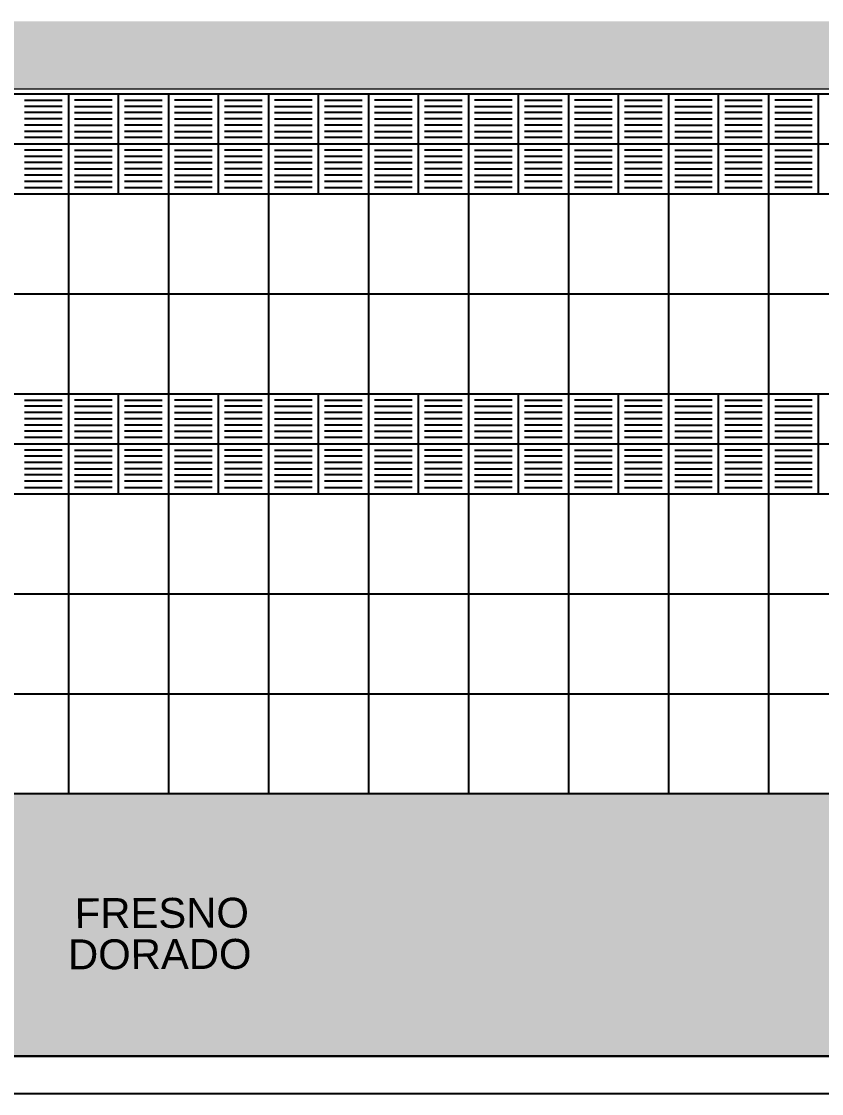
# Model space of a CAD drawing. Header units: inches. Extents: x -309 to 190, y -1585 to -1350.
# Drawn here: x -217.079 to -213.879, y -1423.408 to -1419.118 of the extents above; entities that cross this region are included whole.
import ezdxf

# ---------------------------------------------------------------- set-up
doc = ezdxf.new("R2010")
doc.units = ezdxf.units.IN
doc.header["$MEASUREMENT"] = 0
doc.linetypes.add('CENTER2', pattern=[1.125, 0.75, -0.125, 0.125, -0.125])
doc.linetypes.add('HIDDEN', pattern=[0.375, 0.25, -0.125])
for name, color, linetype in [('10-TEXTO', 9, 'CONTINUOUS'), ('CIEGOS', 9, 'CONTINUOUS'), ('DET', 9, 'CONTINUOUS'), ('lm', 9, 'HIDDEN'), ('NO VIDENTES', 9, 'CONTINUOUS'), ('REVOQUE', 9, 'CONTINUOUS'), ('V2', 9, 'CONTINUOUS')]:
    doc.layers.add(name, color=color, linetype=linetype)
doc.layers.add('MURO 27', color=9, linetype='CONTINUOUS', lineweight=9)
doc.styles.add('ROMANS', font='arial.ttf')

msp = doc.modelspace()

# ---------------------------------------------------------------- hatches: boundary and pattern name
at = {"layer": 'DET'}
h = msp.add_hatch(dxfattribs=at)
h.set_pattern_fill('AR-CONC', color=256, scale=0.04, style=0)
h.set_pattern_definition([(50, (136.40562, -1134.24455), (0.28690407, -0.02510085), [0.03, -0.33]), (355, (136.40562, -1134.24455), (-0.05550053, 0.30087685), [0.024, -0.264]), (100.451444, (136.42953, -1134.24665), (0.23140354, 0.275776), [0.02549608, -0.28045684]), (46.1842, (136.40562, -1134.16455), (0.42689653, -0.0662077), [0.045, -0.495]), (96.63564, (136.4412, -1134.17007), (0.37386478, 0.38964744), [0.03824414, -0.4206855]), (351.18416, (136.4056, -1134.16455), (0.37386478, 0.38964744), [0.036, -0.396]), (21, (136.44562, -1134.18455), (0.23876282, -0.16104756), [0.03, -0.33]), (326, (136.44562, -1134.18455), (0.09732613, 0.29006002), [0.024, -0.264]), (71.451445, (136.46552, -1134.19797), (0.33608895, 0.12901246), [0.02549608, -0.28045684]), (37.5, (136.40562, -1134.24455), (0.004863942, 0.133157542), [0, -0.2608, 0, -0.268, 0, -0.265]), (7.5, (136.40562, -1134.24455), (0.105227815, 0.157764685), [0, -0.1528, 0, -0.2548, 0, -0.101]), (327.5, (136.31642, -1134.24455), (0.213528974, -0.009021949), [0, -0.1, 0, -0.312, 0, -0.414]), (317.5, (136.27642, -1134.24455), (0.23327447, 0.04004199), [0, -0.13, 0, -0.2072, 0, -0.294])])
h.paths.add_polyline_path([(-239.6918, -1422.2082), (-239.6918, -1423.2582), (-212.4918, -1423.2582), (-212.4918, -1422.2082)])
at = {"layer": 'MURO 27'}
h = msp.add_hatch(color=256, dxfattribs=at)
h.paths.add_polyline_path([(-206.8918, -1375.3082), (-211.4118, -1375.3082), (-211.4118, -1375.5782), (-208.6918, -1375.5782), (-208.6918, -1379.1682), (-208.4218, -1379.1682), (-208.4218, -1375.5782), (-206.8918, -1375.5782)])
h.paths.add_polyline_path([(-204.0482, -1375.6497), (-204.3067, -1375.5715), (-204.5294, -1376.3082), (-206.1218, -1376.3082), (-206.1218, -1375.3082), (-206.6218, -1375.3082), (-206.6218, -1375.5782), (-206.3918, -1375.5782), (-206.3918, -1376.3082), (-206.6218, -1376.3082), (-206.6218, -1375.9682), (-206.8918, -1375.9682), (-206.8918, -1378.8982), (-207.5818, -1378.8982), (-207.5818, -1379.1682), (-206.8918, -1379.1682), (-206.8918, -1378.9882), (-206.6218, -1378.9882), (-206.6218, -1376.5782), (-204.329, -1376.5782)])
h.paths.add_polyline_path([(-203.7499, -1375.4578), (-203.8281, -1375.7163), (-192.2851, -1379.2072), (-192.2851, -1379.1382), (-192.2261, -1378.943)])
h.paths.add_polyline_path([(-191.707, -1379.0999), (-191.7851, -1379.3584), (-184.6557, -1381.5145), (-184.5775, -1381.2561)])
h.paths.add_polyline_path([(-184.2118, -1381.8667), (-184.4818, -1381.8667), (-184.4818, -1383.6882), (-184.2118, -1383.6882)])
h.paths.add_polyline_path([(-184.2118, -1383.8882), (-184.4818, -1383.8882), (-184.4818, -1389.5882), (-184.2118, -1389.5882)])
h.paths.add_polyline_path([(-184.2118, -1389.7882), (-184.4818, -1389.7882), (-184.4818, -1395.4882), (-184.2118, -1395.4882)])
h.paths.add_polyline_path([(-184.2118, -1395.6882), (-184.4818, -1395.6882), (-184.4818, -1398.7382), (-184.2118, -1398.7382)])
h.paths.add_polyline_path([(-184.2118, -1399.9782), (-184.4818, -1399.9782), (-184.4818, -1401.2382), (-184.2118, -1401.2382)])
h.paths.add_polyline_path([(-184.2118, -1413.5382), (-184.4818, -1413.5382), (-184.4818, -1419.1182), (-184.2118, -1419.1182)])
h.paths.add_polyline_path([(-184.2118, -1410.6582), (-184.4818, -1410.6582), (-184.4818, -1410.8982), (-184.2118, -1410.8982)])
h.paths.add_polyline_path([(-199.2985, -1419.1182), (-206.0818, -1419.1182), (-206.0818, -1419.3882), (-199.2985, -1419.3882)])
h.paths.add_polyline_path([(-207.1218, -1419.1182), (-234.1018, -1419.1182), (-234.1018, -1419.3882), (-207.1218, -1419.3882)])
h.paths.add_polyline_path([(-192.0152, -1419.1182), (-198.7985, -1419.1182), (-198.7985, -1419.3882), (-192.0152, -1419.3882)])
h.paths.add_polyline_path([(-184.7118, -1419.1182), (-191.5152, -1419.1182), (-191.5152, -1419.3882), (-184.7118, -1419.3882)])
h.paths.add_polyline_path([(-234.3318, -1413.5382), (-234.6018, -1413.5382), (-234.6018, -1419.1182), (-234.3318, -1419.1182)])
h.paths.add_polyline_path([(-234.3318, -1407.6382), (-234.6018, -1407.6382), (-234.6018, -1413.0382), (-234.3318, -1413.0382)])
h.paths.add_polyline_path([(-234.3318, -1401.7382), (-234.6018, -1401.7382), (-234.6018, -1407.1382), (-234.3318, -1407.1382)])
h.paths.add_polyline_path([(-234.3318, -1398.0282), (-234.6018, -1398.0282), (-234.6018, -1401.2382), (-234.3318, -1401.2382)])
h.paths.add_polyline_path([(-234.3318, -1384.0382), (-234.6018, -1384.0382), (-234.6018, -1389.4382), (-234.3318, -1389.4382)])
h.paths.add_polyline_path([(-234.3318, -1389.9382), (-234.6018, -1389.9382), (-234.6018, -1395.3382), (-234.3318, -1395.3382)])
h.paths.add_polyline_path([(-234.3318, -1379.3782), (-234.6018, -1379.3782), (-234.6018, -1382.0482), (-234.3318, -1382.0482)])
h.paths.add_polyline_path([(-234.3318, -1382.5882), (-234.6018, -1382.5882), (-234.6018, -1383.5382), (-234.3318, -1383.5382)])
h.paths.add_polyline_path([(-206.6218, -1389.9382), (-206.8918, -1389.9382), (-206.8918, -1395.3382), (-206.6218, -1395.3382)])
h.paths.add_polyline_path([(-206.6218, -1384.0382), (-206.8918, -1384.0382), (-206.8918, -1389.4382), (-206.6218, -1389.4382)])
h.paths.add_polyline_path([(-206.6218, -1379.4882), (-206.8918, -1379.4882), (-206.8918, -1383.5382), (-206.6218, -1383.5382)])
h.paths.add_polyline_path([(-206.6218, -1398.0282), (-206.8918, -1398.0282), (-206.8918, -1401.2382), (-206.6218, -1401.2382)])
h.paths.add_polyline_path([(-206.6218, -1401.7382), (-206.8918, -1401.7382), (-206.8918, -1407.1382), (-206.6218, -1407.1382)])
h.paths.add_polyline_path([(-206.6218, -1407.6382), (-206.8918, -1407.6382), (-206.8918, -1407.7482), (-206.6218, -1407.7482)])

# ---------------------------------------------------------------- linework, layer by layer
at = {"layer": 'CIEGOS'}
for points in [[(-264.4918, -1419.4082), (-172.9718, -1419.4082)], [(-264.6577, -1419.8082), (-172.8062, -1419.8082)], [(-264.9895, -1420.6082), (-172.4742, -1420.6082)], [(-264.9895, -1420.6082), (-172.4742, -1420.6082)], [(-265.1553, -1421.0082), (-172.3084, -1421.0082)], [(-265.1553, -1421.0082), (-172.3084, -1421.0082)]]:
    msp.add_lwpolyline(points, dxfattribs=at)
at = {"layer": 'DET'}
for points in [[(-216.8918, -1419.4082), (-216.8918, -1422.2082)], [(-216.6918, -1419.8082), (-216.6918, -1419.4082)], [(-216.4918, -1419.4082), (-216.4918, -1422.2082)], [(-216.2918, -1419.8082), (-216.2918, -1419.4082)], [(-216.0918, -1419.4082), (-216.0918, -1422.2082)], [(-215.8918, -1419.8082), (-215.8918, -1419.4082)], [(-215.6918, -1419.4082), (-215.6918, -1422.2082)], [(-215.4918, -1419.8082), (-215.4918, -1419.4082)], [(-215.2918, -1419.4082), (-215.2918, -1422.2082)], [(-215.0918, -1419.8082), (-215.0918, -1419.4082)], [(-214.8918, -1419.4082), (-214.8918, -1422.2082)], [(-214.6918, -1419.8082), (-214.6918, -1419.4082)], [(-214.4918, -1419.4082), (-214.4918, -1422.2082)], [(-214.2918, -1419.8082), (-214.2918, -1419.4082)], [(-214.0918, -1419.4082), (-214.0918, -1422.2082)], [(-213.8918, -1419.8082), (-213.8918, -1419.4082)], [(-264.5748, -1419.6082), (-172.889, -1419.6082)], [(-264.8236, -1420.2082), (-172.6405, -1420.2082)], [(-264.8236, -1420.2082), (-172.6405, -1420.2082)], [(-216.6918, -1421.0082), (-216.6918, -1420.6082)], [(-216.2918, -1421.0082), (-216.2918, -1420.6082)], [(-215.8918, -1421.0082), (-215.8918, -1420.6082)], [(-215.4918, -1421.0082), (-215.4918, -1420.6082)], [(-215.0918, -1421.0082), (-215.0918, -1420.6082)], [(-214.6918, -1421.0082), (-214.6918, -1420.6082)], [(-214.2918, -1421.0082), (-214.2918, -1420.6082)], [(-213.8918, -1421.0082), (-213.8918, -1420.6082)], [(-265.0724, -1420.8082), (-172.3914, -1420.8082)], [(-265.0724, -1420.8082), (-172.3914, -1420.8082)], [(-265.3212, -1421.4082), (-172.1425, -1421.4082)], [(-265.3212, -1421.4082), (-172.1425, -1421.4082)], [(-265.4871, -1421.8082), (-171.9766, -1421.8082)], [(-265.4871, -1421.8082), (-171.9766, -1421.8082)], [(-265.653, -1422.2082), (-171.8107, -1422.2082)]]:
    msp.add_lwpolyline(points, dxfattribs=at)
at = {"layer": 'lm', "linetype": 'CENTER2'}
msp.add_line((-265.8046, -1419.4082), (-171.4579, -1419.4082), dxfattribs=at)
msp.add_line((-265.8046, -1419.4082), (-171.4579, -1419.4082), dxfattribs=at)
at = {"layer": 'MURO 27'}
msp.add_lwpolyline([(-234.6018, -1398.0282), (-234.6018, -1419.3882), (-206.6218, -1419.3882), (-206.6218, -1415.2582)], dxfattribs=at)
at = {"layer": 'NO VIDENTES'}
for p, q in [((-217.0668, -1419.4332), (-216.9168, -1419.4332)), ((-216.9168, -1419.4582), (-217.0668, -1419.4582)), ((-216.7168, -1419.4332), (-216.8668, -1419.4332)), ((-216.8668, -1419.4582), (-216.7168, -1419.4582)), ((-216.6668, -1419.4332), (-216.5168, -1419.4332)), ((-216.5168, -1419.4582), (-216.6668, -1419.4582)), ((-216.3168, -1419.4332), (-216.4668, -1419.4332)), ((-216.4668, -1419.4582), (-216.3168, -1419.4582)), ((-216.2668, -1419.4332), (-216.1168, -1419.4332)), ((-216.1168, -1419.4582), (-216.2668, -1419.4582)), ((-215.9168, -1419.4332), (-216.0668, -1419.4332)), ((-216.0668, -1419.4582), (-215.9168, -1419.4582)), ((-215.8668, -1419.4332), (-215.7168, -1419.4332)), ((-215.7168, -1419.4582), (-215.8668, -1419.4582)), ((-215.5168, -1419.4332), (-215.6668, -1419.4332)), ((-215.6668, -1419.4582), (-215.5168, -1419.4582)), ((-215.4668, -1419.4332), (-215.3168, -1419.4332)), ((-215.3168, -1419.4582), (-215.4668, -1419.4582)), ((-215.1168, -1419.4332), (-215.2668, -1419.4332)), ((-215.2668, -1419.4582), (-215.1168, -1419.4582)), ((-215.0668, -1419.4332), (-214.9168, -1419.4332)), ((-214.9168, -1419.4582), (-215.0668, -1419.4582)), ((-214.7168, -1419.4332), (-214.8668, -1419.4332)), ((-214.8668, -1419.4582), (-214.7168, -1419.4582)), ((-214.6668, -1419.4332), (-214.5168, -1419.4332)), ((-214.5168, -1419.4582), (-214.6668, -1419.4582)), ((-214.3168, -1419.4332), (-214.4668, -1419.4332)), ((-214.4668, -1419.4582), (-214.3168, -1419.4582)), ((-214.2668, -1419.4332), (-214.1168, -1419.4332)), ((-214.1168, -1419.4582), (-214.2668, -1419.4582)), ((-213.9168, -1419.4332), (-214.0668, -1419.4332)), ((-214.0668, -1419.4582), (-213.9168, -1419.4582)), ((-216.9168, -1419.4832), (-217.0668, -1419.4832)), ((-216.9168, -1419.5082), (-217.0668, -1419.5082)), ((-216.8668, -1419.4832), (-216.7168, -1419.4832)), ((-216.8668, -1419.5082), (-216.7168, -1419.5082)), ((-216.5168, -1419.4832), (-216.6668, -1419.4832)), ((-216.5168, -1419.5082), (-216.6668, -1419.5082)), ((-216.4668, -1419.4832), (-216.3168, -1419.4832)), ((-216.4668, -1419.5082), (-216.3168, -1419.5082)), ((-216.1168, -1419.4832), (-216.2668, -1419.4832)), ((-216.1168, -1419.5082), (-216.2668, -1419.5082)), ((-216.0668, -1419.4832), (-215.9168, -1419.4832)), ((-216.0668, -1419.5082), (-215.9168, -1419.5082)), ((-215.7168, -1419.4832), (-215.8668, -1419.4832)), ((-215.7168, -1419.5082), (-215.8668, -1419.5082)), ((-215.6668, -1419.4832), (-215.5168, -1419.4832)), ((-215.6668, -1419.5082), (-215.5168, -1419.5082)), ((-215.3168, -1419.4832), (-215.4668, -1419.4832)), ((-215.3168, -1419.5082), (-215.4668, -1419.5082)), ((-215.2668, -1419.4832), (-215.1168, -1419.4832)), ((-215.2668, -1419.5082), (-215.1168, -1419.5082)), ((-214.9168, -1419.4832), (-215.0668, -1419.4832)), ((-214.9168, -1419.5082), (-215.0668, -1419.5082)), ((-214.8668, -1419.4832), (-214.7168, -1419.4832)), ((-214.8668, -1419.5082), (-214.7168, -1419.5082)), ((-214.5168, -1419.4832), (-214.6668, -1419.4832)), ((-214.5168, -1419.5082), (-214.6668, -1419.5082)), ((-214.4668, -1419.4832), (-214.3168, -1419.4832)), ((-214.4668, -1419.5082), (-214.3168, -1419.5082)), ((-214.1168, -1419.4832), (-214.2668, -1419.4832)), ((-214.1168, -1419.5082), (-214.2668, -1419.5082)), ((-214.0668, -1419.4832), (-213.9168, -1419.4832)), ((-214.0668, -1419.5082), (-213.9168, -1419.5082)), ((-216.9168, -1419.5332), (-217.0668, -1419.5332)), ((-216.9168, -1419.5582), (-217.0668, -1419.5582)), ((-216.8668, -1419.5332), (-216.7168, -1419.5332)), ((-216.8668, -1419.5582), (-216.7168, -1419.5582)), ((-216.5168, -1419.5332), (-216.6668, -1419.5332)), ((-216.5168, -1419.5582), (-216.6668, -1419.5582)), ((-216.4668, -1419.5332), (-216.3168, -1419.5332)), ((-216.4668, -1419.5582), (-216.3168, -1419.5582)), ((-216.1168, -1419.5332), (-216.2668, -1419.5332)), ((-216.1168, -1419.5582), (-216.2668, -1419.5582)), ((-216.0668, -1419.5332), (-215.9168, -1419.5332)), ((-216.0668, -1419.5582), (-215.9168, -1419.5582)), ((-215.7168, -1419.5332), (-215.8668, -1419.5332)), ((-215.7168, -1419.5582), (-215.8668, -1419.5582)), ((-215.6668, -1419.5332), (-215.5168, -1419.5332)), ((-215.6668, -1419.5582), (-215.5168, -1419.5582)), ((-215.3168, -1419.5332), (-215.4668, -1419.5332)), ((-215.3168, -1419.5582), (-215.4668, -1419.5582)), ((-215.2668, -1419.5332), (-215.1168, -1419.5332)), ((-215.2668, -1419.5582), (-215.1168, -1419.5582)), ((-214.9168, -1419.5332), (-215.0668, -1419.5332)), ((-214.9168, -1419.5582), (-215.0668, -1419.5582)), ((-214.8668, -1419.5332), (-214.7168, -1419.5332)), ((-214.8668, -1419.5582), (-214.7168, -1419.5582)), ((-214.5168, -1419.5332), (-214.6668, -1419.5332)), ((-214.5168, -1419.5582), (-214.6668, -1419.5582)), ((-214.4668, -1419.5332), (-214.3168, -1419.5332)), ((-214.4668, -1419.5582), (-214.3168, -1419.5582)), ((-214.1168, -1419.5332), (-214.2668, -1419.5332)), ((-214.1168, -1419.5582), (-214.2668, -1419.5582)), ((-214.0668, -1419.5332), (-213.9168, -1419.5332)), ((-214.0668, -1419.5582), (-213.9168, -1419.5582)), ((-216.9168, -1419.5832), (-217.0668, -1419.5832)), ((-216.8668, -1419.5832), (-216.7168, -1419.5832)), ((-216.5168, -1419.5832), (-216.6668, -1419.5832)), ((-216.4668, -1419.5832), (-216.3168, -1419.5832)), ((-216.1168, -1419.5832), (-216.2668, -1419.5832)), ((-216.0668, -1419.5832), (-215.9168, -1419.5832)), ((-215.7168, -1419.5832), (-215.8668, -1419.5832)), ((-215.6668, -1419.5832), (-215.5168, -1419.5832)), ((-215.3168, -1419.5832), (-215.4668, -1419.5832)), ((-215.2668, -1419.5832), (-215.1168, -1419.5832)), ((-214.9168, -1419.5832), (-215.0668, -1419.5832)), ((-214.8668, -1419.5832), (-214.7168, -1419.5832)), ((-214.5168, -1419.5832), (-214.6668, -1419.5832)), ((-214.4668, -1419.5832), (-214.3168, -1419.5832)), ((-214.1168, -1419.5832), (-214.2668, -1419.5832)), ((-214.0668, -1419.5832), (-213.9168, -1419.5832)), ((-216.9168, -1419.6332), (-217.0668, -1419.6332)), ((-216.8668, -1419.6332), (-216.7168, -1419.6332)), ((-216.5168, -1419.6332), (-216.6668, -1419.6332)), ((-216.4668, -1419.6332), (-216.3168, -1419.6332)), ((-216.1168, -1419.6332), (-216.2668, -1419.6332)), ((-216.0668, -1419.6332), (-215.9168, -1419.6332)), ((-215.7168, -1419.6332), (-215.8668, -1419.6332)), ((-215.6668, -1419.6332), (-215.5168, -1419.6332)), ((-215.3168, -1419.6332), (-215.4668, -1419.6332)), ((-215.2668, -1419.6332), (-215.1168, -1419.6332)), ((-214.9168, -1419.6332), (-215.0668, -1419.6332)), ((-214.8668, -1419.6332), (-214.7168, -1419.6332)), ((-214.5168, -1419.6332), (-214.6668, -1419.6332)), ((-214.4668, -1419.6332), (-214.3168, -1419.6332)), ((-214.1168, -1419.6332), (-214.2668, -1419.6332)), ((-214.0668, -1419.6332), (-213.9168, -1419.6332)), ((-216.9168, -1419.6582), (-217.0668, -1419.6582)), ((-216.9168, -1419.6832), (-217.0668, -1419.6832)), ((-216.8668, -1419.6582), (-216.7168, -1419.6582)), ((-216.8668, -1419.6832), (-216.7168, -1419.6832)), ((-216.5168, -1419.6582), (-216.6668, -1419.6582)), ((-216.5168, -1419.6832), (-216.6668, -1419.6832)), ((-216.4668, -1419.6582), (-216.3168, -1419.6582)), ((-216.4668, -1419.6832), (-216.3168, -1419.6832)), ((-216.1168, -1419.6582), (-216.2668, -1419.6582)), ((-216.1168, -1419.6832), (-216.2668, -1419.6832)), ((-216.0668, -1419.6582), (-215.9168, -1419.6582)), ((-216.0668, -1419.6832), (-215.9168, -1419.6832)), ((-215.7168, -1419.6582), (-215.8668, -1419.6582)), ((-215.7168, -1419.6832), (-215.8668, -1419.6832)), ((-215.6668, -1419.6582), (-215.5168, -1419.6582)), ((-215.6668, -1419.6832), (-215.5168, -1419.6832)), ((-215.3168, -1419.6582), (-215.4668, -1419.6582)), ((-215.3168, -1419.6832), (-215.4668, -1419.6832)), ((-215.2668, -1419.6582), (-215.1168, -1419.6582)), ((-215.2668, -1419.6832), (-215.1168, -1419.6832)), ((-214.9168, -1419.6582), (-215.0668, -1419.6582)), ((-214.9168, -1419.6832), (-215.0668, -1419.6832)), ((-214.8668, -1419.6582), (-214.7168, -1419.6582)), ((-214.8668, -1419.6832), (-214.7168, -1419.6832)), ((-214.5168, -1419.6582), (-214.6668, -1419.6582)), ((-214.5168, -1419.6832), (-214.6668, -1419.6832)), ((-214.4668, -1419.6582), (-214.3168, -1419.6582)), ((-214.4668, -1419.6832), (-214.3168, -1419.6832)), ((-214.1168, -1419.6582), (-214.2668, -1419.6582)), ((-214.1168, -1419.6832), (-214.2668, -1419.6832)), ((-214.0668, -1419.6582), (-213.9168, -1419.6582)), ((-214.0668, -1419.6832), (-213.9168, -1419.6832)), ((-216.9168, -1419.7082), (-217.0668, -1419.7082)), ((-216.8668, -1419.7082), (-216.7168, -1419.7082)), ((-216.5168, -1419.7082), (-216.6668, -1419.7082)), ((-216.4668, -1419.7082), (-216.3168, -1419.7082)), ((-216.1168, -1419.7082), (-216.2668, -1419.7082)), ((-216.0668, -1419.7082), (-215.9168, -1419.7082)), ((-215.7168, -1419.7082), (-215.8668, -1419.7082)), ((-215.6668, -1419.7082), (-215.5168, -1419.7082)), ((-215.3168, -1419.7082), (-215.4668, -1419.7082)), ((-215.2668, -1419.7082), (-215.1168, -1419.7082)), ((-214.9168, -1419.7082), (-215.0668, -1419.7082)), ((-214.8668, -1419.7082), (-214.7168, -1419.7082)), ((-214.5168, -1419.7082), (-214.6668, -1419.7082)), ((-214.4668, -1419.7082), (-214.3168, -1419.7082)), ((-214.1168, -1419.7082), (-214.2668, -1419.7082)), ((-214.0668, -1419.7082), (-213.9168, -1419.7082)), ((-216.9168, -1419.7332), (-217.0668, -1419.7332)), ((-216.9168, -1419.7582), (-217.0668, -1419.7582)), ((-216.8668, -1419.7332), (-216.7168, -1419.7332)), ((-216.8668, -1419.7582), (-216.7168, -1419.7582)), ((-216.5168, -1419.7332), (-216.6668, -1419.7332)), ((-216.5168, -1419.7582), (-216.6668, -1419.7582)), ((-216.4668, -1419.7332), (-216.3168, -1419.7332)), ((-216.4668, -1419.7582), (-216.3168, -1419.7582)), ((-216.1168, -1419.7332), (-216.2668, -1419.7332)), ((-216.1168, -1419.7582), (-216.2668, -1419.7582)), ((-216.0668, -1419.7332), (-215.9168, -1419.7332)), ((-216.0668, -1419.7582), (-215.9168, -1419.7582)), ((-215.7168, -1419.7332), (-215.8668, -1419.7332)), ((-215.7168, -1419.7582), (-215.8668, -1419.7582)), ((-215.6668, -1419.7332), (-215.5168, -1419.7332)), ((-215.6668, -1419.7582), (-215.5168, -1419.7582)), ((-215.3168, -1419.7332), (-215.4668, -1419.7332)), ((-215.3168, -1419.7582), (-215.4668, -1419.7582)), ((-215.2668, -1419.7332), (-215.1168, -1419.7332)), ((-215.2668, -1419.7582), (-215.1168, -1419.7582)), ((-214.9168, -1419.7332), (-215.0668, -1419.7332)), ((-214.9168, -1419.7582), (-215.0668, -1419.7582)), ((-214.8668, -1419.7332), (-214.7168, -1419.7332)), ((-214.8668, -1419.7582), (-214.7168, -1419.7582)), ((-214.5168, -1419.7332), (-214.6668, -1419.7332)), ((-214.5168, -1419.7582), (-214.6668, -1419.7582)), ((-214.4668, -1419.7332), (-214.3168, -1419.7332)), ((-214.4668, -1419.7582), (-214.3168, -1419.7582)), ((-214.1168, -1419.7332), (-214.2668, -1419.7332)), ((-214.1168, -1419.7582), (-214.2668, -1419.7582)), ((-214.0668, -1419.7332), (-213.9168, -1419.7332)), ((-214.0668, -1419.7582), (-213.9168, -1419.7582)), ((-217.0668, -1419.7832), (-216.9168, -1419.7832)), ((-216.7168, -1419.7832), (-216.8668, -1419.7832)), ((-216.6668, -1419.7832), (-216.5168, -1419.7832)), ((-216.3168, -1419.7832), (-216.4668, -1419.7832)), ((-216.2668, -1419.7832), (-216.1168, -1419.7832)), ((-215.9168, -1419.7832), (-216.0668, -1419.7832)), ((-215.8668, -1419.7832), (-215.7168, -1419.7832)), ((-215.5168, -1419.7832), (-215.6668, -1419.7832)), ((-215.4668, -1419.7832), (-215.3168, -1419.7832)), ((-215.1168, -1419.7832), (-215.2668, -1419.7832)), ((-215.0668, -1419.7832), (-214.9168, -1419.7832)), ((-214.7168, -1419.7832), (-214.8668, -1419.7832)), ((-214.6668, -1419.7832), (-214.5168, -1419.7832)), ((-214.3168, -1419.7832), (-214.4668, -1419.7832)), ((-214.2668, -1419.7832), (-214.1168, -1419.7832)), ((-213.9168, -1419.7832), (-214.0668, -1419.7832)), ((-217.0668, -1420.6332), (-216.9168, -1420.6332)), ((-216.9168, -1420.6582), (-217.0668, -1420.6582)), ((-216.7168, -1420.6332), (-216.8668, -1420.6332)), ((-216.8668, -1420.6582), (-216.7168, -1420.6582)), ((-216.6668, -1420.6332), (-216.5168, -1420.6332)), ((-216.5168, -1420.6582), (-216.6668, -1420.6582)), ((-216.3168, -1420.6332), (-216.4668, -1420.6332)), ((-216.4668, -1420.6582), (-216.3168, -1420.6582)), ((-216.2668, -1420.6332), (-216.1168, -1420.6332)), ((-216.1168, -1420.6582), (-216.2668, -1420.6582)), ((-215.9168, -1420.6332), (-216.0668, -1420.6332)), ((-216.0668, -1420.6582), (-215.9168, -1420.6582)), ((-215.8668, -1420.6332), (-215.7168, -1420.6332)), ((-215.7168, -1420.6582), (-215.8668, -1420.6582)), ((-215.5168, -1420.6332), (-215.6668, -1420.6332)), ((-215.6668, -1420.6582), (-215.5168, -1420.6582)), ((-215.4668, -1420.6332), (-215.3168, -1420.6332)), ((-215.3168, -1420.6582), (-215.4668, -1420.6582)), ((-215.1168, -1420.6332), (-215.2668, -1420.6332)), ((-215.2668, -1420.6582), (-215.1168, -1420.6582)), ((-215.0668, -1420.6332), (-214.9168, -1420.6332)), ((-214.9168, -1420.6582), (-215.0668, -1420.6582)), ((-214.7168, -1420.6332), (-214.8668, -1420.6332)), ((-214.8668, -1420.6582), (-214.7168, -1420.6582)), ((-214.6668, -1420.6332), (-214.5168, -1420.6332)), ((-214.5168, -1420.6582), (-214.6668, -1420.6582)), ((-214.3168, -1420.6332), (-214.4668, -1420.6332)), ((-214.4668, -1420.6582), (-214.3168, -1420.6582)), ((-214.2668, -1420.6332), (-214.1168, -1420.6332)), ((-214.1168, -1420.6582), (-214.2668, -1420.6582)), ((-213.9168, -1420.6332), (-214.0668, -1420.6332)), ((-214.0668, -1420.6582), (-213.9168, -1420.6582)), ((-216.9168, -1420.6832), (-217.0668, -1420.6832)), ((-216.9168, -1420.7082), (-217.0668, -1420.7082)), ((-216.8668, -1420.6832), (-216.7168, -1420.6832)), ((-216.8668, -1420.7082), (-216.7168, -1420.7082)), ((-216.5168, -1420.6832), (-216.6668, -1420.6832)), ((-216.5168, -1420.7082), (-216.6668, -1420.7082)), ((-216.4668, -1420.6832), (-216.3168, -1420.6832)), ((-216.4668, -1420.7082), (-216.3168, -1420.7082)), ((-216.1168, -1420.6832), (-216.2668, -1420.6832)), ((-216.1168, -1420.7082), (-216.2668, -1420.7082)), ((-216.0668, -1420.6832), (-215.9168, -1420.6832)), ((-216.0668, -1420.7082), (-215.9168, -1420.7082)), ((-215.7168, -1420.6832), (-215.8668, -1420.6832)), ((-215.7168, -1420.7082), (-215.8668, -1420.7082)), ((-215.6668, -1420.6832), (-215.5168, -1420.6832)), ((-215.6668, -1420.7082), (-215.5168, -1420.7082)), ((-215.3168, -1420.6832), (-215.4668, -1420.6832)), ((-215.3168, -1420.7082), (-215.4668, -1420.7082)), ((-215.2668, -1420.6832), (-215.1168, -1420.6832)), ((-215.2668, -1420.7082), (-215.1168, -1420.7082)), ((-214.9168, -1420.6832), (-215.0668, -1420.6832)), ((-214.9168, -1420.7082), (-215.0668, -1420.7082)), ((-214.8668, -1420.6832), (-214.7168, -1420.6832)), ((-214.8668, -1420.7082), (-214.7168, -1420.7082)), ((-214.5168, -1420.6832), (-214.6668, -1420.6832)), ((-214.5168, -1420.7082), (-214.6668, -1420.7082)), ((-214.4668, -1420.6832), (-214.3168, -1420.6832)), ((-214.4668, -1420.7082), (-214.3168, -1420.7082)), ((-214.1168, -1420.6832), (-214.2668, -1420.6832)), ((-214.1168, -1420.7082), (-214.2668, -1420.7082)), ((-214.0668, -1420.6832), (-213.9168, -1420.6832)), ((-214.0668, -1420.7082), (-213.9168, -1420.7082)), ((-216.9168, -1420.7332), (-217.0668, -1420.7332)), ((-216.9168, -1420.7582), (-217.0668, -1420.7582)), ((-216.8668, -1420.7332), (-216.7168, -1420.7332)), ((-216.8668, -1420.7582), (-216.7168, -1420.7582)), ((-216.5168, -1420.7332), (-216.6668, -1420.7332)), ((-216.5168, -1420.7582), (-216.6668, -1420.7582)), ((-216.4668, -1420.7332), (-216.3168, -1420.7332)), ((-216.4668, -1420.7582), (-216.3168, -1420.7582)), ((-216.1168, -1420.7332), (-216.2668, -1420.7332)), ((-216.1168, -1420.7582), (-216.2668, -1420.7582)), ((-216.0668, -1420.7332), (-215.9168, -1420.7332)), ((-216.0668, -1420.7582), (-215.9168, -1420.7582)), ((-215.7168, -1420.7332), (-215.8668, -1420.7332)), ((-215.7168, -1420.7582), (-215.8668, -1420.7582)), ((-215.6668, -1420.7332), (-215.5168, -1420.7332)), ((-215.6668, -1420.7582), (-215.5168, -1420.7582)), ((-215.3168, -1420.7332), (-215.4668, -1420.7332)), ((-215.3168, -1420.7582), (-215.4668, -1420.7582)), ((-215.2668, -1420.7332), (-215.1168, -1420.7332)), ((-215.2668, -1420.7582), (-215.1168, -1420.7582)), ((-214.9168, -1420.7332), (-215.0668, -1420.7332)), ((-214.9168, -1420.7582), (-215.0668, -1420.7582)), ((-214.8668, -1420.7332), (-214.7168, -1420.7332)), ((-214.8668, -1420.7582), (-214.7168, -1420.7582)), ((-214.5168, -1420.7332), (-214.6668, -1420.7332)), ((-214.5168, -1420.7582), (-214.6668, -1420.7582)), ((-214.4668, -1420.7332), (-214.3168, -1420.7332)), ((-214.4668, -1420.7582), (-214.3168, -1420.7582)), ((-214.1168, -1420.7332), (-214.2668, -1420.7332)), ((-214.1168, -1420.7582), (-214.2668, -1420.7582)), ((-214.0668, -1420.7332), (-213.9168, -1420.7332)), ((-214.0668, -1420.7582), (-213.9168, -1420.7582)), ((-216.9168, -1420.7832), (-217.0668, -1420.7832)), ((-216.8668, -1420.7832), (-216.7168, -1420.7832)), ((-216.5168, -1420.7832), (-216.6668, -1420.7832)), ((-216.4668, -1420.7832), (-216.3168, -1420.7832)), ((-216.1168, -1420.7832), (-216.2668, -1420.7832)), ((-216.0668, -1420.7832), (-215.9168, -1420.7832)), ((-215.7168, -1420.7832), (-215.8668, -1420.7832)), ((-215.6668, -1420.7832), (-215.5168, -1420.7832)), ((-215.3168, -1420.7832), (-215.4668, -1420.7832)), ((-215.2668, -1420.7832), (-215.1168, -1420.7832)), ((-214.9168, -1420.7832), (-215.0668, -1420.7832)), ((-214.8668, -1420.7832), (-214.7168, -1420.7832)), ((-214.5168, -1420.7832), (-214.6668, -1420.7832)), ((-214.4668, -1420.7832), (-214.3168, -1420.7832)), ((-214.1168, -1420.7832), (-214.2668, -1420.7832)), ((-214.0668, -1420.7832), (-213.9168, -1420.7832)), ((-216.9168, -1420.8332), (-217.0668, -1420.8332)), ((-216.8668, -1420.8332), (-216.7168, -1420.8332)), ((-216.5168, -1420.8332), (-216.6668, -1420.8332)), ((-216.4668, -1420.8332), (-216.3168, -1420.8332)), ((-216.1168, -1420.8332), (-216.2668, -1420.8332)), ((-216.0668, -1420.8332), (-215.9168, -1420.8332)), ((-215.7168, -1420.8332), (-215.8668, -1420.8332)), ((-215.6668, -1420.8332), (-215.5168, -1420.8332)), ((-215.3168, -1420.8332), (-215.4668, -1420.8332)), ((-215.2668, -1420.8332), (-215.1168, -1420.8332)), ((-214.9168, -1420.8332), (-215.0668, -1420.8332)), ((-214.8668, -1420.8332), (-214.7168, -1420.8332)), ((-214.5168, -1420.8332), (-214.6668, -1420.8332)), ((-214.4668, -1420.8332), (-214.3168, -1420.8332)), ((-214.1168, -1420.8332), (-214.2668, -1420.8332)), ((-214.0668, -1420.8332), (-213.9168, -1420.8332)), ((-216.9168, -1420.8582), (-217.0668, -1420.8582)), ((-216.9168, -1420.8832), (-217.0668, -1420.8832)), ((-216.8668, -1420.8582), (-216.7168, -1420.8582)), ((-216.8668, -1420.8832), (-216.7168, -1420.8832)), ((-216.5168, -1420.8582), (-216.6668, -1420.8582)), ((-216.5168, -1420.8832), (-216.6668, -1420.8832)), ((-216.4668, -1420.8582), (-216.3168, -1420.8582)), ((-216.4668, -1420.8832), (-216.3168, -1420.8832)), ((-216.1168, -1420.8582), (-216.2668, -1420.8582)), ((-216.1168, -1420.8832), (-216.2668, -1420.8832)), ((-216.0668, -1420.8582), (-215.9168, -1420.8582)), ((-216.0668, -1420.8832), (-215.9168, -1420.8832)), ((-215.7168, -1420.8582), (-215.8668, -1420.8582)), ((-215.7168, -1420.8832), (-215.8668, -1420.8832)), ((-215.6668, -1420.8582), (-215.5168, -1420.8582)), ((-215.6668, -1420.8832), (-215.5168, -1420.8832)), ((-215.3168, -1420.8582), (-215.4668, -1420.8582)), ((-215.3168, -1420.8832), (-215.4668, -1420.8832)), ((-215.2668, -1420.8582), (-215.1168, -1420.8582)), ((-215.2668, -1420.8832), (-215.1168, -1420.8832)), ((-214.9168, -1420.8582), (-215.0668, -1420.8582)), ((-214.9168, -1420.8832), (-215.0668, -1420.8832)), ((-214.8668, -1420.8582), (-214.7168, -1420.8582)), ((-214.8668, -1420.8832), (-214.7168, -1420.8832)), ((-214.5168, -1420.8582), (-214.6668, -1420.8582)), ((-214.5168, -1420.8832), (-214.6668, -1420.8832)), ((-214.4668, -1420.8582), (-214.3168, -1420.8582)), ((-214.4668, -1420.8832), (-214.3168, -1420.8832)), ((-214.1168, -1420.8582), (-214.2668, -1420.8582)), ((-214.1168, -1420.8832), (-214.2668, -1420.8832)), ((-214.0668, -1420.8582), (-213.9168, -1420.8582)), ((-214.0668, -1420.8832), (-213.9168, -1420.8832)), ((-216.9168, -1420.9082), (-217.0668, -1420.9082)), ((-216.8668, -1420.9082), (-216.7168, -1420.9082)), ((-216.5168, -1420.9082), (-216.6668, -1420.9082)), ((-216.4668, -1420.9082), (-216.3168, -1420.9082)), ((-216.1168, -1420.9082), (-216.2668, -1420.9082)), ((-216.0668, -1420.9082), (-215.9168, -1420.9082)), ((-215.7168, -1420.9082), (-215.8668, -1420.9082)), ((-215.6668, -1420.9082), (-215.5168, -1420.9082)), ((-215.3168, -1420.9082), (-215.4668, -1420.9082)), ((-215.2668, -1420.9082), (-215.1168, -1420.9082)), ((-214.9168, -1420.9082), (-215.0668, -1420.9082)), ((-214.8668, -1420.9082), (-214.7168, -1420.9082)), ((-214.5168, -1420.9082), (-214.6668, -1420.9082)), ((-214.4668, -1420.9082), (-214.3168, -1420.9082)), ((-214.1168, -1420.9082), (-214.2668, -1420.9082)), ((-214.0668, -1420.9082), (-213.9168, -1420.9082)), ((-216.9168, -1420.9332), (-217.0668, -1420.9332)), ((-216.9168, -1420.9582), (-217.0668, -1420.9582)), ((-216.8668, -1420.9332), (-216.7168, -1420.9332)), ((-216.8668, -1420.9582), (-216.7168, -1420.9582)), ((-216.5168, -1420.9332), (-216.6668, -1420.9332)), ((-216.5168, -1420.9582), (-216.6668, -1420.9582)), ((-216.4668, -1420.9332), (-216.3168, -1420.9332)), ((-216.4668, -1420.9582), (-216.3168, -1420.9582)), ((-216.1168, -1420.9332), (-216.2668, -1420.9332)), ((-216.1168, -1420.9582), (-216.2668, -1420.9582)), ((-216.0668, -1420.9332), (-215.9168, -1420.9332)), ((-216.0668, -1420.9582), (-215.9168, -1420.9582)), ((-215.7168, -1420.9332), (-215.8668, -1420.9332)), ((-215.7168, -1420.9582), (-215.8668, -1420.9582)), ((-215.6668, -1420.9332), (-215.5168, -1420.9332)), ((-215.6668, -1420.9582), (-215.5168, -1420.9582)), ((-215.3168, -1420.9332), (-215.4668, -1420.9332)), ((-215.3168, -1420.9582), (-215.4668, -1420.9582)), ((-215.2668, -1420.9332), (-215.1168, -1420.9332)), ((-215.2668, -1420.9582), (-215.1168, -1420.9582)), ((-214.9168, -1420.9332), (-215.0668, -1420.9332)), ((-214.9168, -1420.9582), (-215.0668, -1420.9582)), ((-214.8668, -1420.9332), (-214.7168, -1420.9332)), ((-214.8668, -1420.9582), (-214.7168, -1420.9582)), ((-214.5168, -1420.9332), (-214.6668, -1420.9332)), ((-214.5168, -1420.9582), (-214.6668, -1420.9582)), ((-214.4668, -1420.9332), (-214.3168, -1420.9332)), ((-214.4668, -1420.9582), (-214.3168, -1420.9582)), ((-214.1168, -1420.9332), (-214.2668, -1420.9332)), ((-214.1168, -1420.9582), (-214.2668, -1420.9582)), ((-214.0668, -1420.9332), (-213.9168, -1420.9332)), ((-214.0668, -1420.9582), (-213.9168, -1420.9582)), ((-217.0668, -1420.9832), (-216.9168, -1420.9832)), ((-216.7168, -1420.9832), (-216.8668, -1420.9832)), ((-216.6668, -1420.9832), (-216.5168, -1420.9832)), ((-216.3168, -1420.9832), (-216.4668, -1420.9832)), ((-216.2668, -1420.9832), (-216.1168, -1420.9832)), ((-215.9168, -1420.9832), (-216.0668, -1420.9832)), ((-215.8668, -1420.9832), (-215.7168, -1420.9832)), ((-215.5168, -1420.9832), (-215.6668, -1420.9832)), ((-215.4668, -1420.9832), (-215.3168, -1420.9832)), ((-215.1168, -1420.9832), (-215.2668, -1420.9832)), ((-215.0668, -1420.9832), (-214.9168, -1420.9832)), ((-214.7168, -1420.9832), (-214.8668, -1420.9832)), ((-214.6668, -1420.9832), (-214.5168, -1420.9832)), ((-214.3168, -1420.9832), (-214.4668, -1420.9832)), ((-214.2668, -1420.9832), (-214.1168, -1420.9832)), ((-213.9168, -1420.9832), (-214.0668, -1420.9832))]:
    msp.add_line(p, q, dxfattribs=at)
at = {"layer": 'REVOQUE'}
msp.add_lwpolyline([(-234.6218, -1398.0082), (-234.6218, -1419.4082), (-206.6018, -1419.4082)], dxfattribs=at)
at = {"layer": 'V2'}
for points in [[(-272.7318, -1415.4082, 0.414214), (-264.7318, -1423.4082), (-172.7318, -1423.4082, 0.414214), (-164.7318, -1415.4082), (-164.7318, -1390.4819, 0.330583), (-171.8369, -1380.9101), (-202.5175, -1371.6307, 0.073558), (-204.8335, -1371.2882), (-264.7318, -1371.2882, 0.414214), (-272.7318, -1379.2882)], [(-272.5818, -1415.4082, 0.414214), (-264.7318, -1423.2582), (-172.7318, -1423.2582, 0.414214), (-164.8818, -1415.4082), (-164.8818, -1390.4819, 0.330583), (-171.8803, -1381.0537), (-202.5609, -1371.7743, 0.073558), (-204.8335, -1371.4382), (-264.7318, -1371.4382, 0.414214), (-272.5818, -1379.2882)]]:
    msp.add_lwpolyline(points, format="xyb", close=True, dxfattribs=at)
msp.add_lwpolyline([(-239.6918, -1422.2082), (-212.4918, -1422.2082), (-212.4918, -1423.2582), (-239.6918, -1423.2582)], close=True, dxfattribs=at)

# ---------------------------------------------------------------- texts
at = {"layer": '10-TEXTO', "style": 'ROMANS'}
for s, p in [('FRESNO', (-216.8661, -1422.7464)), ('DORADO', (-216.8929, -1422.9113))]:
    msp.add_text(s, height=0.1197, rotation=0.191, dxfattribs=at).set_placement(p)

doc.saveas('drawing.dxf')
